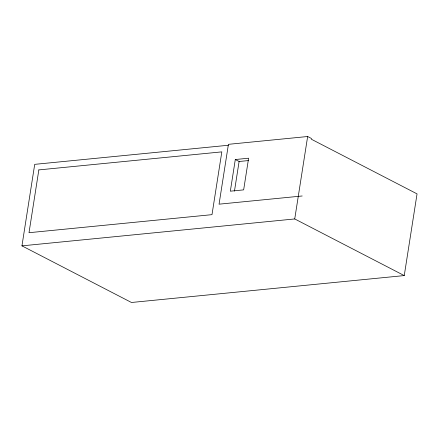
<?xml version="1.0" encoding="UTF-8"?>
<svg xmlns="http://www.w3.org/2000/svg" width="439" height="439" viewBox="0 0 439 439"><rect width="100%" height="100%" fill="white"/><g stroke="black" fill="none" stroke-linecap="round" stroke-linejoin="round"><path stroke-width="0.66" d="M302.186 195.981L219.056 204.179L228.428 144.327L307.646 136.513L311.454 138.483L311.339 139.218L417.05 193.879L404.253 275.582L131.47 302.487L21.95 245.851L34.714 164.351L228.28 145.26M235.299 159.522L230.338 191.184L243.65 189.873L248.611 158.21L235.299 159.522L239.107 161.492L248.425 160.575M234.464 191.135L239.107 161.492M404.253 275.582L294.734 218.946L307.646 136.513M21.95 245.851L294.734 218.946M38.841 169.909L29.007 232.708L211.993 214.66L221.827 151.867L38.841 169.909"/></g></svg>
